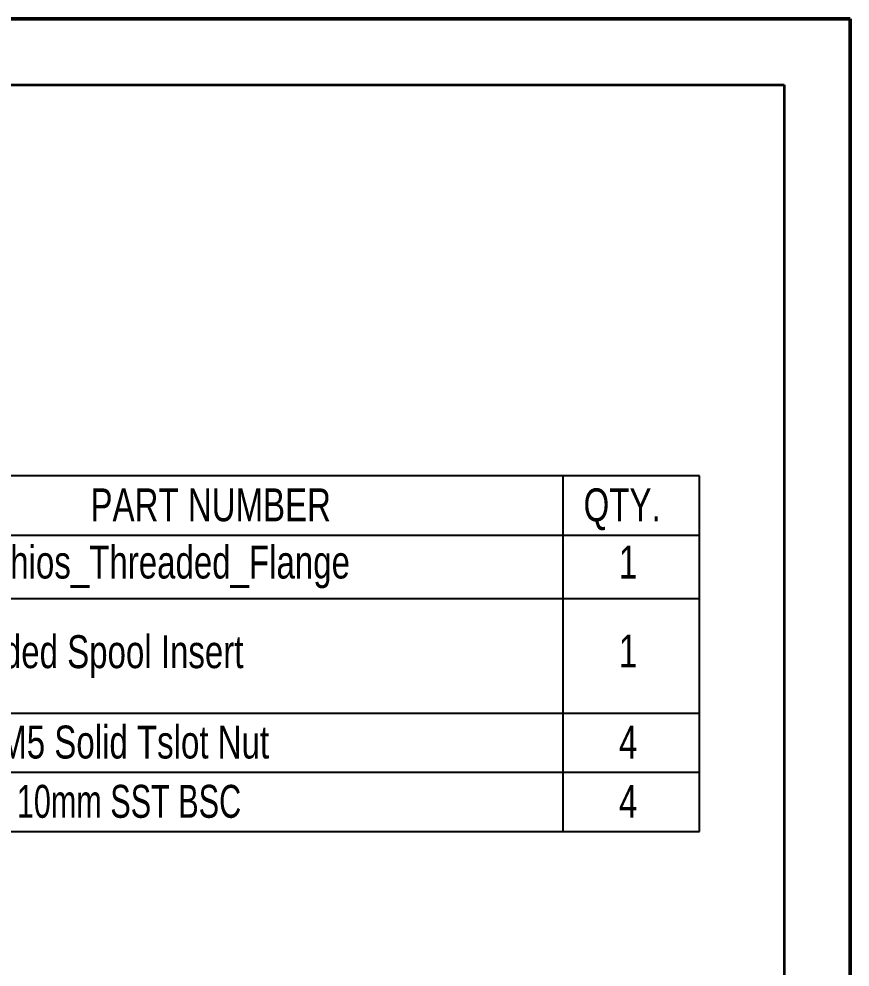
# Model space of a CAD drawing. Header units: millimetres. Extents: x 0 to 279, y 0 to 216.
# Drawn here: x 199.3 to 279.4, y 124.5 to 215.9 of the extents above; entities that cross this region are included whole.
import ezdxf

# ---------------------------------------------------------------- set-up
doc = ezdxf.new("R2010")
doc.units = ezdxf.units.MM
doc.layers.add('PAGE_BORDER', color=7, linetype='Continuous')
doc.layers.add('TITLE_BLOCK_BORDER', color=7, linetype='Continuous')
doc.styles.add('SLDTEXTSTYLE0', font='TXT', dxfattribs={"width": 0.75})
doc.styles.add('SLDTEXTSTYLE2', font='TXT', dxfattribs={"width": 0.694444})

# ---------------------------------------------------------------- blocks, each defined once
blk = doc.blocks.new('SW_TABLEANNOTATION_25')
at = {"layer": 'TITLE_BLOCK_BORDER', "color": 0}
for p, q in [((0, 0), (0, -34.307)), ((89.193, 0), (0, 0)), ((13.205, 0), (13.205, -5.717)), ((75.988, 0), (75.988, -5.717)), ((89.193, -34.307), (89.193, 0)), ((0, -5.717), (89.193, -5.717)), ((13.205, -5.717), (13.205, -34.307)), ((75.988, -5.717), (75.988, -34.307)), ((0, -11.822), (89.193, -11.822)), ((0, -22.873), (89.193, -22.873)), ((0, -28.59), (89.193, -28.59)), ((0, -34.307), (89.193, -34.307))]:
    blk.add_line(p, q, dxfattribs=at)
at = {"layer": 'TITLE_BLOCK_BORDER', "color": 0, "attachment_point": 1}
for s, insert, char_height, style in [('#', (4.923, -1.047), 3.5, 'SLDTEXTSTYLE0'), ('PART NUMBER', (30.472, -1.212), 3.175, 'SLDTEXTSTYLE0'), ('QTY.', (78.006, -1.212), 3.175, 'SLDTEXTSTYLE0'), ('1', (5.43, -6.729), 3.175, 'SLDTEXTSTYLE0'), ('Eustathios_Threaded_Flange', (13.705, -6.729), 3.175, 'SLDTEXTSTYLE0'), ('1', (81.417, -6.729), 3.175, 'SLDTEXTSTYLE0'), ('2', (5.43, -15.308), 3.175, 'SLDTEXTSTYLE0'), ('Threaded Spool Insert', (13.705, -15.372), 3.175, 'SLDTEXTSTYLE0'), ('1', (81.417, -15.308), 3.175, 'SLDTEXTSTYLE0'), ('3', (5.309, -23.92), 3.5, 'SLDTEXTSTYLE0'), ('2020 M5 Solid Tslot Nut', (13.705, -24.085), 3.175, 'SLDTEXTSTYLE0'), ('4', (81.417, -24.085), 3.175, 'SLDTEXTSTYLE0'), ('4', (5.309, -29.637), 3.5, 'SLDTEXTSTYLE0'), ('5mm x 10mm SST BSC', (13.705, -29.802), 3.175, 'SLDTEXTSTYLE2'), ('4', (81.417, -29.802), 3.175, 'SLDTEXTSTYLE0')]:
    blk.add_mtext(s, dxfattribs=dict(at, insert=insert, char_height=char_height, style=style))

msp = doc.modelspace()

# ---------------------------------------------------------------- linework, layer by layer
at = {"color": 7, "linetype": 'Continuous', "lineweight": 50}
for p in [(0, 215.9), (279.4, 0)]:
    msp.add_line(p, (279.4, 215.9), dxfattribs=at)
at = {"layer": 'PAGE_BORDER', "lineweight": 35}
for p, q in [((6.35, 209.55), (273.05, 209.55)), ((273.05, 209.55), (273.05, 6.35))]:
    msp.add_line(p, q, dxfattribs=at)

# ---------------------------------------------------------------- block references
at = {"layer": 'TITLE_BLOCK_BORDER'}
msp.add_blockref('SW_TABLEANNOTATION_25', (175.709, 171.844), dxfattribs=at)

doc.saveas('drawing.dxf')
